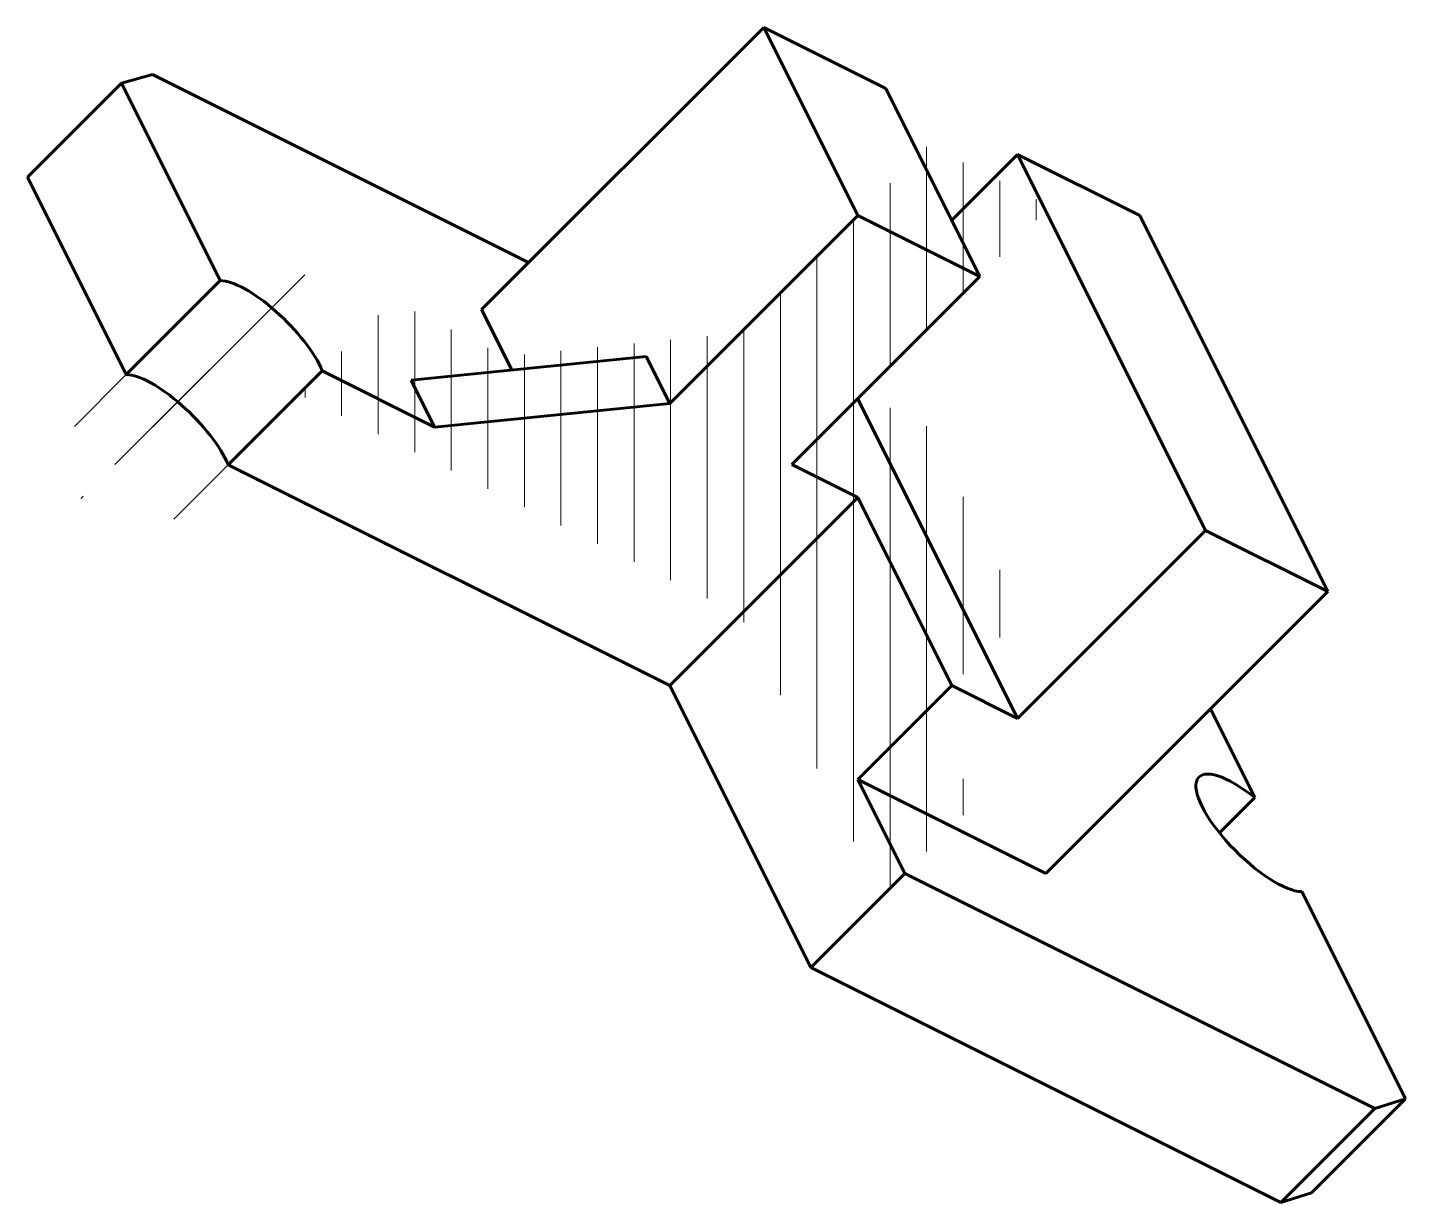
# Model space of a CAD drawing. Header units: millimetres. Extents: x 309.3 to 407, y 183.7 to 267.
import ezdxf

# ---------------------------------------------------------------- set-up
doc = ezdxf.new("R2010")
doc.units = ezdxf.units.MM
doc.linetypes.add('CENTER2', pattern=[28.575000000000003, 19.05, -3.175, 3.175, -3.175])
doc.layers.add('PV-21B', color=7, linetype='Continuous', lineweight=60)
doc.layers.add('ОСИ', color=1, linetype='CENTER2', lineweight=20)
pattern_1 = [(120, (-79.4127912930378, 460.6990265652425), (-2.749630657015594, -1.587499999999998), [])]

# ---------------------------------------------------------------- blocks, each defined once
blk = doc.blocks.new('*U13')
at = {"layer": 'PV-21B'}
for p, q in [((361.4696231095347, 266.9979254512846, 643.4675561902422), (341.4696231095347, 246.9979254512846, 603.4675561902424)), ((361.4696231095347, 266.9979254512846, 643.4675561902422), (370.1362897762014, 262.6645921179513, 647.8008895235756)), ((368.1362897762014, 253.6645921179512, 636.8008895235755), (361.4696231095347, 266.9979254512846, 643.4675561902421)), ((309.2789357166573, 256.3793002370394, 580.6582435831197), (315.945602383324, 263.0459669037061, 593.9915769164529)), ((318.1362897762014, 263.6645921179512, 596.8008895235756), (315.945602383324, 263.0459669037059, 593.991576916453)), ((315.9456023833241, 263.045966903706, 593.9915769164529), (322.9456023833241, 249.045966903706, 586.9915769164529)), ((344.8029564428681, 250.3312587846179, 610.134222856909), (318.1362897762014, 263.6645921179513, 596.8008895235756)), ((370.1362897762014, 262.6645921179512, 647.8008895235756), (376.802956442868, 249.3312587846178, 641.134222856909)), ((379.4696231095347, 257.9979254512846, 652.4675561902422), (374.802956442868, 253.3312587846179, 643.1342228569089)), ((392.802956442868, 231.3312587846178, 639.1342228569089), (379.4696231095347, 257.9979254512846, 652.4675561902422)), ((379.4696231095347, 257.9979254512846, 652.4675561902422), (388.1362897762014, 253.6645921179513, 656.8008895235756)), ((309.2789357166573, 256.3793002370394, 580.6582435831197), (316.2789357166573, 242.3793002370393, 573.6582435831197)), ((354.8029564428681, 240.3312587846179, 610.1342228569089), (368.1362897762015, 253.6645921179513, 636.8008895235755)), ((368.1362897762014, 253.6645921179512, 636.8008895235755), (376.802956442868, 249.3312587846179, 641.1342228569089)), ((388.1362897762014, 253.6645921179513, 656.8008895235755), (401.4696231095347, 226.9979254512845, 643.4675561902421)), ((376.8029564428681, 249.3312587846178, 641.1342228569089), (363.4696231095347, 235.9979254512845, 614.4675561902422)), ((316.2789357166573, 242.3793002370393, 573.6582435831197), (322.945602383324, 249.0459669037059, 586.9915769164529)), ((343.6124802523918, 242.7122111655702, 601.3246990473851), (341.4696231095347, 246.9979254512846, 603.4675561902424)), ((336.4696231095347, 241.9979254512846, 593.4675561902422), (353.1362897762014, 243.6645921179513, 611.8008895235755)), ((354.8029564428681, 240.3312587846179, 610.1342228569089), (353.1362897762014, 243.6645921179513, 611.8008895235755)), ((323.5101713222188, 235.9776513449425, 574.4878302965843), (330.1768379888854, 242.6443180116092, 587.8211636299176)), ((330.1768379888854, 242.6443180116091, 587.8211636299176), (338.1362897762013, 238.6645921179512, 591.8008895235755)), ((338.1362897762014, 238.6645921179512, 591.8008895235756), (336.4696231095347, 241.9979254512845, 593.4675561902422)), ((338.1362897762014, 238.6645921179512, 591.8008895235756), (354.802956442868, 240.3312587846179, 610.1342228569089)), ((379.4696231095347, 217.9979254512846, 612.4675561902422), (368.1362897762015, 240.6645921179513, 623.8008895235755)), ((354.802956442868, 220.3312587846179, 590.134222856909), (323.5101713222188, 235.9776513449425, 574.4878302965843)), ((363.4696231095347, 235.9979254512846, 614.4675561902422), (368.1362897762014, 233.6645921179513, 616.8008895235756)), ((354.802956442868, 220.3312587846179, 590.134222856909), (368.1362897762014, 233.6645921179513, 616.8008895235756)), ((368.1362897762014, 233.6645921179512, 616.8008895235756), (374.802956442868, 220.3312587846178, 610.134222856909)), ((392.802956442868, 231.3312587846178, 639.1342228569089), (379.4696231095346, 217.9979254512845, 612.4675561902422)), ((401.4696231095347, 226.9979254512846, 643.4675561902422), (392.802956442868, 231.3312587846179, 639.1342228569089)), ((401.4696231095347, 226.9979254512846, 643.4675561902422), (381.4696231095347, 206.9979254512846, 603.4675561902424)), ((364.8029564428679, 200.3312587846178, 580.134222856909), (354.8029564428679, 220.3312587846179, 590.134222856909)), ((374.8029564428681, 220.3312587846179, 610.1342228569089), (368.1362897762014, 213.6645921179513, 596.8008895235756)), ((374.8029564428681, 220.3312587846179, 610.1342228569089), (379.4696231095348, 217.9979254512846, 612.4675561902422)), ((396.2789357166573, 212.3793002370395, 623.6582435831197), (393.1362897762014, 218.6645921179513, 626.8008895235755)), ((368.1362897762014, 213.6645921179512, 596.8008895235756), (371.4696231095347, 206.9979254512845, 593.4675561902422)), ((381.4696231095346, 206.9979254512846, 603.4675561902424), (368.1362897762013, 213.6645921179512, 596.8008895235756)), ((393.7789357166572, 209.8793002370394, 618.6582435831198), (396.2789357166572, 212.3793002370394, 623.6582435831198)), ((371.4696231095346, 206.9979254512845, 593.4675561902424), (364.8029564428679, 200.3312587846178, 580.1342228569091)), ((371.4696231095346, 206.9979254512845, 593.4675561902424), (404.8029564428679, 190.3312587846178, 610.1342228569091)), ((406.9672533032243, 191.0026650639048, 612.9699259965527), (399.6122690499905, 205.7126335703725, 620.3249102497865)), ((364.8029564428679, 200.3312587846178, 580.134222856909), (398.1362897762012, 183.6645921179512, 596.8008895235757)), ((400.3005866365576, 184.3359983972382, 599.6365926632194), (406.9672533032243, 191.0026650639049, 612.9699259965527)), ((404.802956442868, 190.3312587846179, 610.134222856909), (406.9672533032244, 191.002665063905, 612.9699259965525)), ((398.1362897762011, 183.6645921179512, 596.8008895235758), (404.8029564428678, 190.3312587846179, 610.1342228569091)), ((398.1362897762011, 183.6645921179512, 596.8008895235758), (400.3005866365576, 184.3359983972383, 599.6365926632194))]:
    blk.add_line(p, q, dxfattribs=at)
at = {"layer": 'PV-21B', "extrusion": (0.5773502691896262, 0.5773502691896236, -0.5773502691896273)}
for centre, start_param, end_param in [((326.2789357166573, 244.8793002370393, 586.1582435831195), 0.3217505543966664, 2.458707539704446), ((319.6122690499907, 238.2126335703726, 572.8249102497863), 0.3217505543966391, 2.458707539704418)]:
    blk.add_ellipse(centre, major_axis=(-3.952847075210475, 3.952847075210493), ratio=0.5773502691896273, start_param=start_param, end_param=end_param, dxfattribs=at)
at = {"layer": 'PV-21B', "extrusion": (0.5773502691896262, 0.5773502691896237, -0.5773502691896275)}
blk.add_ellipse((396.2789357166573, 209.8793002370395, 621.1582435831197), major_axis=(3.952847075210495, -3.952847075210511), ratio=0.5773502691896274, start_param=0.3217505543966487, end_param=4.390638425988051, dxfattribs=at)

msp = doc.modelspace()

# ---------------------------------------------------------------- hatches: boundary and pattern name
at = {"layer": 'ОСИ', "true_color": 0x000000, "extrusion": (-0.5773502691896257, -0.5773502691896262, 0.5773502691896255)}
h = msp.add_hatch(dxfattribs=at)
h.set_pattern_fill('ANSI31', color=18, angle=-285)
h.set_pattern_definition(pattern_1)
h.paths.add_polyline_path([(90.13610182351017, 779.1021238459742), (80.94371366808505, 773.7948960699439), (80.94371366808498, 741.135032832835), (70.33711195028668, 718.6813768573224), (61.89483845027906, 713.8072279795206), (61.89483845027903, 697.4772963609662), (95.08584929181583, 716.6401354050033), (95.08584929181586, 749.2999986421123), (90.13610182351015, 746.4422606088652)])
h = msp.add_hatch(dxfattribs=at)
h.set_pattern_fill('ANSI31', color=18, angle=-285)
h.set_pattern_definition(pattern_1)
h.paths.add_polyline_path([(109.2279849155469, 741.135032832835), (95.0858492918159, 749.2999986421122), (95.08584929181588, 716.6401354050032), (116.2990527274123, 704.3926866910871), (116.2990527274123, 720.7226183096417), (109.2279849155469, 724.8051012142804)])

# ---------------------------------------------------------------- linework, layer by layer
at = {"layer": 'ОСИ', "extrusion": (-0.5773502691896257, -0.5773502691896262, 0.5773502691896255)}
for p, q in [((328.9405880413688, 249.4688903831188, 593.4094860539107), (313.0637837547253, 233.5920860964754, 561.6558774806238)), ((318.1362897762014, 238.6645921179513, 571.8008895235757), (328.9405880413688, 249.4688903831188, 593.4094860539107)), ((316.2789357166574, 242.3793002370393, 573.6582435831199), (312.6086629247272, 238.7090274451093, 566.3176979992596)), ((323.5101713222187, 235.9776513449428, 574.4878302965847), (319.6607200279259, 232.1282000506502, 566.7889277079993))]:
    msp.add_line(p, q, dxfattribs=at)

# ---------------------------------------------------------------- block references
at = {"layer": 'PV-21B'}
msp.add_blockref('*U13', (0, 0), dxfattribs=at)

doc.saveas('drawing.dxf')
